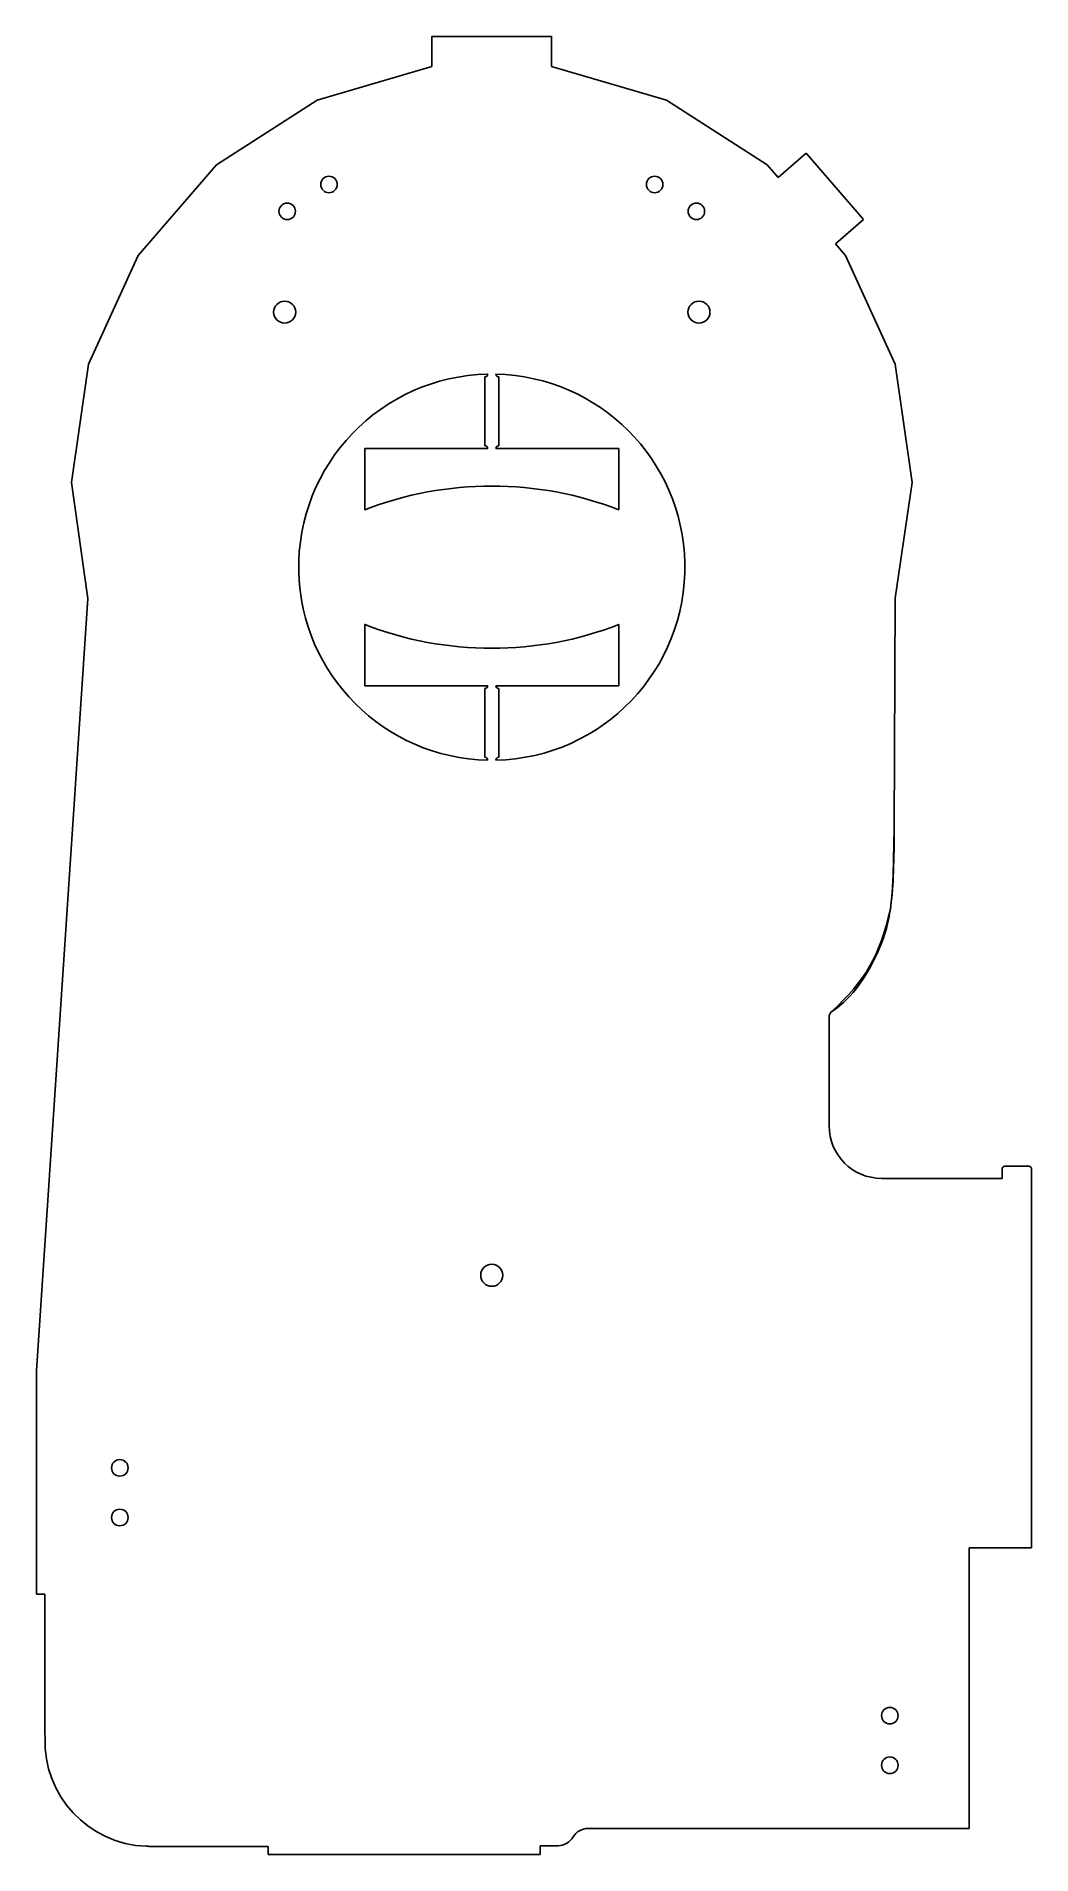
# Model space of a CAD drawing. Extents: x 780 to 1141, y 210 to 870.
import ezdxf

# ---------------------------------------------------------------- set-up
doc = ezdxf.new("R2010")
doc.units = 0
doc.header["$MEASUREMENT"] = 0
doc.layers.get('0').update_dxf_attribs({"lineweight": 0})

msp = doc.modelspace()

# ---------------------------------------------------------------- linework, layer by layer
at = {"color": 18, "lineweight": 25, "true_color": 0x000000}
for p, q in [((966.89, 869.65), (923.51, 869.65)), ((923.51, 869.65), (923.51, 858.7)), ((923.51, 858.7), (923.51, 869.65)), ((923.51, 869.65), (966.89, 869.65)), ((966.89, 858.7), (966.89, 869.65)), ((966.89, 858.7), (966.89, 869.65)), ((923.51, 858.7), (881.89, 846.48)), ((881.89, 846.48), (923.51, 858.7)), ((1008.51, 846.48), (966.89, 858.7)), ((966.89, 858.7), (1008.51, 846.48)), ((881.89, 846.48), (845.4, 823.03)), ((845.4, 823.03), (881.89, 846.48)), ((1045, 823.03), (1008.51, 846.48)), ((1008.51, 846.48), (1045, 823.03)), ((1059.17, 827.25), (1048.99, 818.43)), ((1048.99, 818.43), (1059.17, 827.25)), ((1079.99, 803.22), (1059.17, 827.25)), ((1059.17, 827.25), (1079.99, 803.22)), ((845.4, 823.03), (816.99, 790.25)), ((816.99, 790.25), (845.4, 823.03)), ((1048.99, 818.43), (1045, 823.03)), ((1048.99, 818.43), (1045, 823.03)), ((1069.81, 794.4), (1079.99, 803.22)), ((1079.99, 803.22), (1069.81, 794.4)), ((1073.41, 790.25), (1069.81, 794.4)), ((1073.41, 790.25), (1069.81, 794.4)), ((816.99, 790.25), (798.97, 750.79)), ((798.97, 750.79), (816.99, 790.25)), ((1091.43, 750.79), (1073.41, 790.25)), ((1073.41, 790.25), (1091.43, 750.79)), ((798.97, 750.79), (792.8, 707.85)), ((792.8, 707.85), (798.97, 750.79)), ((1097.6, 707.85), (1091.43, 750.79)), ((1097.6, 707.85), (1091.43, 750.79)), ((792.8, 707.85), (798.7, 665.85)), ((798.7, 665.85), (792.8, 707.85)), ((1091.4, 665.93), (1097.6, 707.85)), ((1091.4, 665.93), (1097.6, 707.85)), ((1091.1, 582.27), (1091.4, 665.93)), ((1091.4, 665.93), (1091.1, 582.27)), ((798.7, 665.85), (780.1, 385.85)), ((780.1, 385.85), (798.7, 665.85)), ((1090.75, 565.55), (1091.1, 582.27)), ((1090.35, 559.06), (1090.75, 565.55)), ((1089.68, 553.17), (1089.87, 554.51)), ((1089.87, 554.51), (1090.35, 559.06)), ((1067.5, 514.66), (1068.16, 515.79)), ((1067.5, 514.66), (1068.16, 515.79)), ((1067.5, 474.56), (1067.5, 514.66)), ((1067.5, 474.56), (1067.5, 514.66)), ((1130.2, 455.56), (1086.5, 455.56)), ((1086.5, 455.56), (1130.2, 455.56)), ((1130.2, 458.95), (1130.2, 455.56)), ((1130.2, 455.56), (1130.2, 458.95)), ((1139.9, 459.95), (1131.2, 459.95)), ((1131.2, 459.95), (1139.9, 459.95)), ((1140.9, 321.56), (1140.9, 458.95)), ((1140.9, 321.56), (1140.9, 458.95)), ((780.1, 385.85), (780.1, 304.85)), ((780.1, 304.85), (780.1, 385.85)), ((1118.2, 219.85), (1118.2, 321.56)), ((1118.2, 321.56), (1140.9, 321.56)), ((1118.2, 321.56), (1140.9, 321.56)), ((1118.2, 219.85), (1118.2, 321.56)), ((780.1, 304.85), (783.2, 304.85)), ((780.1, 304.85), (783.2, 304.85)), ((783.2, 304.85), (783.2, 254.85)), ((783.2, 254.85), (783.2, 304.85)), ((980.12, 219.85), (1118.2, 219.85)), ((1118.2, 219.85), (980.12, 219.85)), ((821.32, 213.35), (864.1, 213.35)), ((864.1, 213.35), (821.32, 213.35)), ((864.1, 213.35), (864.1, 210.34)), ((864.1, 213.35), (864.1, 210.34)), ((962.73, 213.56), (969.22, 213.59)), ((969.22, 213.59), (962.73, 213.56)), ((962.73, 210.34), (962.73, 213.56)), ((962.73, 213.56), (962.73, 210.34)), ((864.1, 210.34), (962.73, 210.34)), ((864.1, 210.34), (962.73, 210.34))]:
    msp.add_line(p, q, dxfattribs=at)
for centre, radius in [((886.17, 815.95), 3), ((886.17, 815.95), 3), ((1004.23, 815.95), 3), ((1004.23, 815.95), 3), ((871.03, 806.22), 3), ((871.03, 806.22), 3), ((1019.37, 806.22), 3), ((1019.37, 806.22), 3), ((870.1, 769.65), 4), ((870.1, 769.65), 4), ((1020.3, 769.65), 4), ((1020.3, 769.65), 4), ((945.2, 420.45), 4), ((945.2, 420.45), 4), ((810.35, 350.59), 3), ((810.35, 350.59), 3), ((810.35, 332.59), 3), ((810.35, 332.59), 3), ((1089.5, 260.75), 3), ((1089.5, 260.75), 3), ((1089.5, 242.75), 3), ((1089.5, 242.75), 3)]:
    msp.add_circle(centre, radius, dxfattribs=at)
for points, knots in [([(947.7, 746.14), (947.69, 746.14), (947.68, 746.14), (947.67, 746.14), (947.12, 746.16), (946.68, 746.62), (946.7, 747.17), (984.18, 746.37), (1014.38, 716.17), (1015.18, 678.69), (1016.01, 640.04), (985.35, 608.03), (946.7, 607.21), (946.7, 607.21), (946.7, 607.22), (946.7, 607.23), (946.7, 607.79), (947.15, 608.23), (947.7, 608.23), (947.7, 608.23), (947.7, 633.18), (947.7, 633.18), (947.15, 633.18), (946.7, 633.62), (946.7, 634.18), (946.7, 634.18), (991.24, 634.18), (991.24, 634.18), (991.24, 634.18), (991.24, 656.4), (991.24, 656.4), (961.63, 644.88), (928.77, 644.88), (899.16, 656.4), (899.16, 656.4), (899.16, 634.18), (899.16, 634.18), (899.16, 634.18), (943.7, 634.18), (943.7, 634.18), (943.7, 633.62), (943.25, 633.18), (942.7, 633.18), (942.7, 633.18), (942.7, 608.23), (942.7, 608.23), (942.71, 608.23), (942.72, 608.23), (942.73, 608.23), (943.28, 608.22), (943.72, 607.76), (943.7, 607.21), (906.22, 608.01), (876.02, 638.2), (875.22, 675.69), (874.39, 714.34), (905.05, 746.34), (943.7, 747.17), (943.7, 747.16), (943.7, 747.15), (943.7, 747.14), (943.7, 746.59), (943.25, 746.14), (942.7, 746.14), (942.7, 746.14), (942.7, 721.2), (942.7, 721.2), (943.25, 721.2), (943.7, 720.75), (943.7, 720.2), (943.7, 720.2), (899.16, 720.2), (899.16, 720.2), (899.16, 720.2), (899.16, 697.98), (899.16, 697.98), (928.77, 709.49), (961.63, 709.49), (991.24, 697.98), (991.24, 697.98), (991.24, 720.2), (991.24, 720.2), (991.24, 720.2), (946.7, 720.2), (946.7, 720.2), (946.7, 720.75), (947.15, 721.2), (947.7, 721.2), (947.7, 721.2), (947.7, 746.14), (947.7, 746.14)], [0, 0, 0, 0, 1, 1, 1, 2, 2, 2, 3, 3, 3, 4, 4, 4, 5, 5, 5, 6, 6, 6, 7, 7, 7, 8, 8, 8, 9, 9, 9, 10, 10, 10, 11, 11, 11, 12, 12, 12, 13, 13, 13, 14, 14, 14, 15, 15, 15, 16, 16, 16, 17, 17, 17, 18, 18, 18, 19, 19, 19, 20, 20, 20, 21, 21, 21, 22, 22, 22, 23, 23, 23, 24, 24, 24, 25, 25, 25, 26, 26, 26, 27, 27, 27, 28, 28, 28, 29, 29, 29, 30, 30, 30, 30]), ([(942.7, 608.23), (942.71, 608.23), (942.72, 608.23), (942.73, 608.23), (943.28, 608.22), (943.72, 607.76), (943.7, 607.21), (906.22, 608.01), (876.02, 638.2), (875.22, 675.69), (874.39, 714.34), (905.05, 746.34), (943.7, 747.17), (943.7, 747.16), (943.7, 747.15), (943.7, 747.14), (943.7, 746.59), (943.25, 746.14), (942.7, 746.14), (942.7, 746.14), (942.7, 721.2), (942.7, 721.2), (943.25, 721.2), (943.7, 720.75), (943.7, 720.2), (943.7, 720.2), (899.16, 720.2), (899.16, 720.2), (899.16, 720.2), (899.16, 697.98), (899.16, 697.98), (928.77, 709.49), (961.63, 709.49), (991.24, 697.98), (991.24, 697.98), (991.24, 720.2), (991.24, 720.2), (991.24, 720.2), (946.7, 720.2), (946.7, 720.2), (946.7, 720.75), (947.15, 721.2), (947.7, 721.2), (947.7, 721.2), (947.7, 746.14), (947.7, 746.14), (947.69, 746.14), (947.68, 746.14), (947.67, 746.14), (947.12, 746.16), (946.68, 746.62), (946.7, 747.17), (984.18, 746.37), (1014.38, 716.17), (1015.18, 678.69), (1016.01, 640.04), (985.35, 608.03), (946.7, 607.21), (946.7, 607.21), (946.7, 607.22), (946.7, 607.23), (946.7, 607.79), (947.15, 608.23), (947.7, 608.23), (947.7, 608.23), (947.7, 633.18), (947.7, 633.18), (947.15, 633.18), (946.7, 633.62), (946.7, 634.18), (946.7, 634.18), (991.24, 634.18), (991.24, 634.18), (991.24, 634.18), (991.24, 656.4), (991.24, 656.4), (961.63, 644.88), (928.77, 644.88), (899.16, 656.4), (899.16, 656.4), (899.16, 634.18), (899.16, 634.18), (899.16, 634.18), (943.7, 634.18), (943.7, 634.18), (943.7, 633.62), (943.25, 633.18), (942.7, 633.18), (942.7, 633.18), (942.7, 608.23), (942.7, 608.23)], [0, 0, 0, 0, 1, 1, 1, 2, 2, 2, 3, 3, 3, 4, 4, 4, 5, 5, 5, 6, 6, 6, 7, 7, 7, 8, 8, 8, 9, 9, 9, 10, 10, 10, 11, 11, 11, 12, 12, 12, 13, 13, 13, 14, 14, 14, 15, 15, 15, 16, 16, 16, 17, 17, 17, 18, 18, 18, 19, 19, 19, 20, 20, 20, 21, 21, 21, 22, 22, 22, 23, 23, 23, 24, 24, 24, 25, 25, 25, 26, 26, 26, 27, 27, 27, 28, 28, 28, 29, 29, 29, 30, 30, 30, 30]), ([(1089.87, 554.51), (1090.34, 558.14), (1090.62, 562.25), (1090.81, 566.82), (1091.01, 571.81), (1091.08, 577.3), (1091.1, 582.27)], [0, 0, 0, 0, 1, 1, 1, 2, 2, 2, 2]), ([(1089.68, 553.17), (1088.99, 548.48), (1087.67, 542.49), (1083.74, 534.68), (1082.12, 531.46), (1080.16, 528.17), (1078, 525.27), (1075.83, 522.36), (1072.7, 518.82), (1068.16, 515.79)], [0, 0, 0, 0, 1, 1, 1, 2, 2, 2, 3, 3, 3, 3]), ([(783.25, 252.84), (782.49, 231.81), (798.91, 214.14), (819.94, 213.38), (820.4, 213.36), (820.86, 213.35), (821.32, 213.35)], [0, 0, 0, 0, 1, 1, 1, 2, 2, 2, 2]), ([(783.25, 252.84), (782.49, 231.81), (798.91, 214.14), (819.94, 213.38), (820.4, 213.36), (820.86, 213.35), (821.32, 213.35)], [0, 0, 0, 0, 1, 1, 1, 2, 2, 2, 2])]:
    msp.add_open_spline(points, degree=3, knots=knots, dxfattribs=at)
for points in [[(1068.16, 515.79), (1080.99, 527.75), (1085.81, 536.11), (1089.68, 553.17)], [(1067.5, 474.56), (1067.5, 464.06), (1076.01, 455.56), (1086.5, 455.56)], [(1067.5, 474.56), (1067.5, 464.06), (1076.01, 455.56), (1086.5, 455.56)], [(1131.2, 459.95), (1130.65, 459.95), (1130.2, 459.51), (1130.2, 458.95)], [(1131.2, 459.95), (1130.65, 459.95), (1130.2, 459.51), (1130.2, 458.95)], [(1140.9, 458.95), (1140.9, 459.51), (1140.45, 459.95), (1139.9, 459.95)], [(1140.9, 458.95), (1140.9, 459.51), (1140.45, 459.95), (1139.9, 459.95)], [(783.2, 254.85), (783.2, 254.18), (783.22, 253.51), (783.25, 252.84)], [(783.2, 254.85), (783.2, 254.18), (783.22, 253.51), (783.25, 252.84)], [(980.12, 219.85), (977.89, 219.85), (975.83, 218.67), (974.69, 216.75)], [(980.12, 219.85), (977.89, 219.85), (975.83, 218.67), (974.69, 216.75)], [(969.22, 213.59), (971.47, 213.61), (973.55, 214.81), (974.69, 216.75)], [(969.22, 213.59), (971.47, 213.61), (973.55, 214.81), (974.69, 216.75)]]:
    msp.add_open_spline(points, degree=3, dxfattribs=at)

doc.saveas('drawing.dxf')
